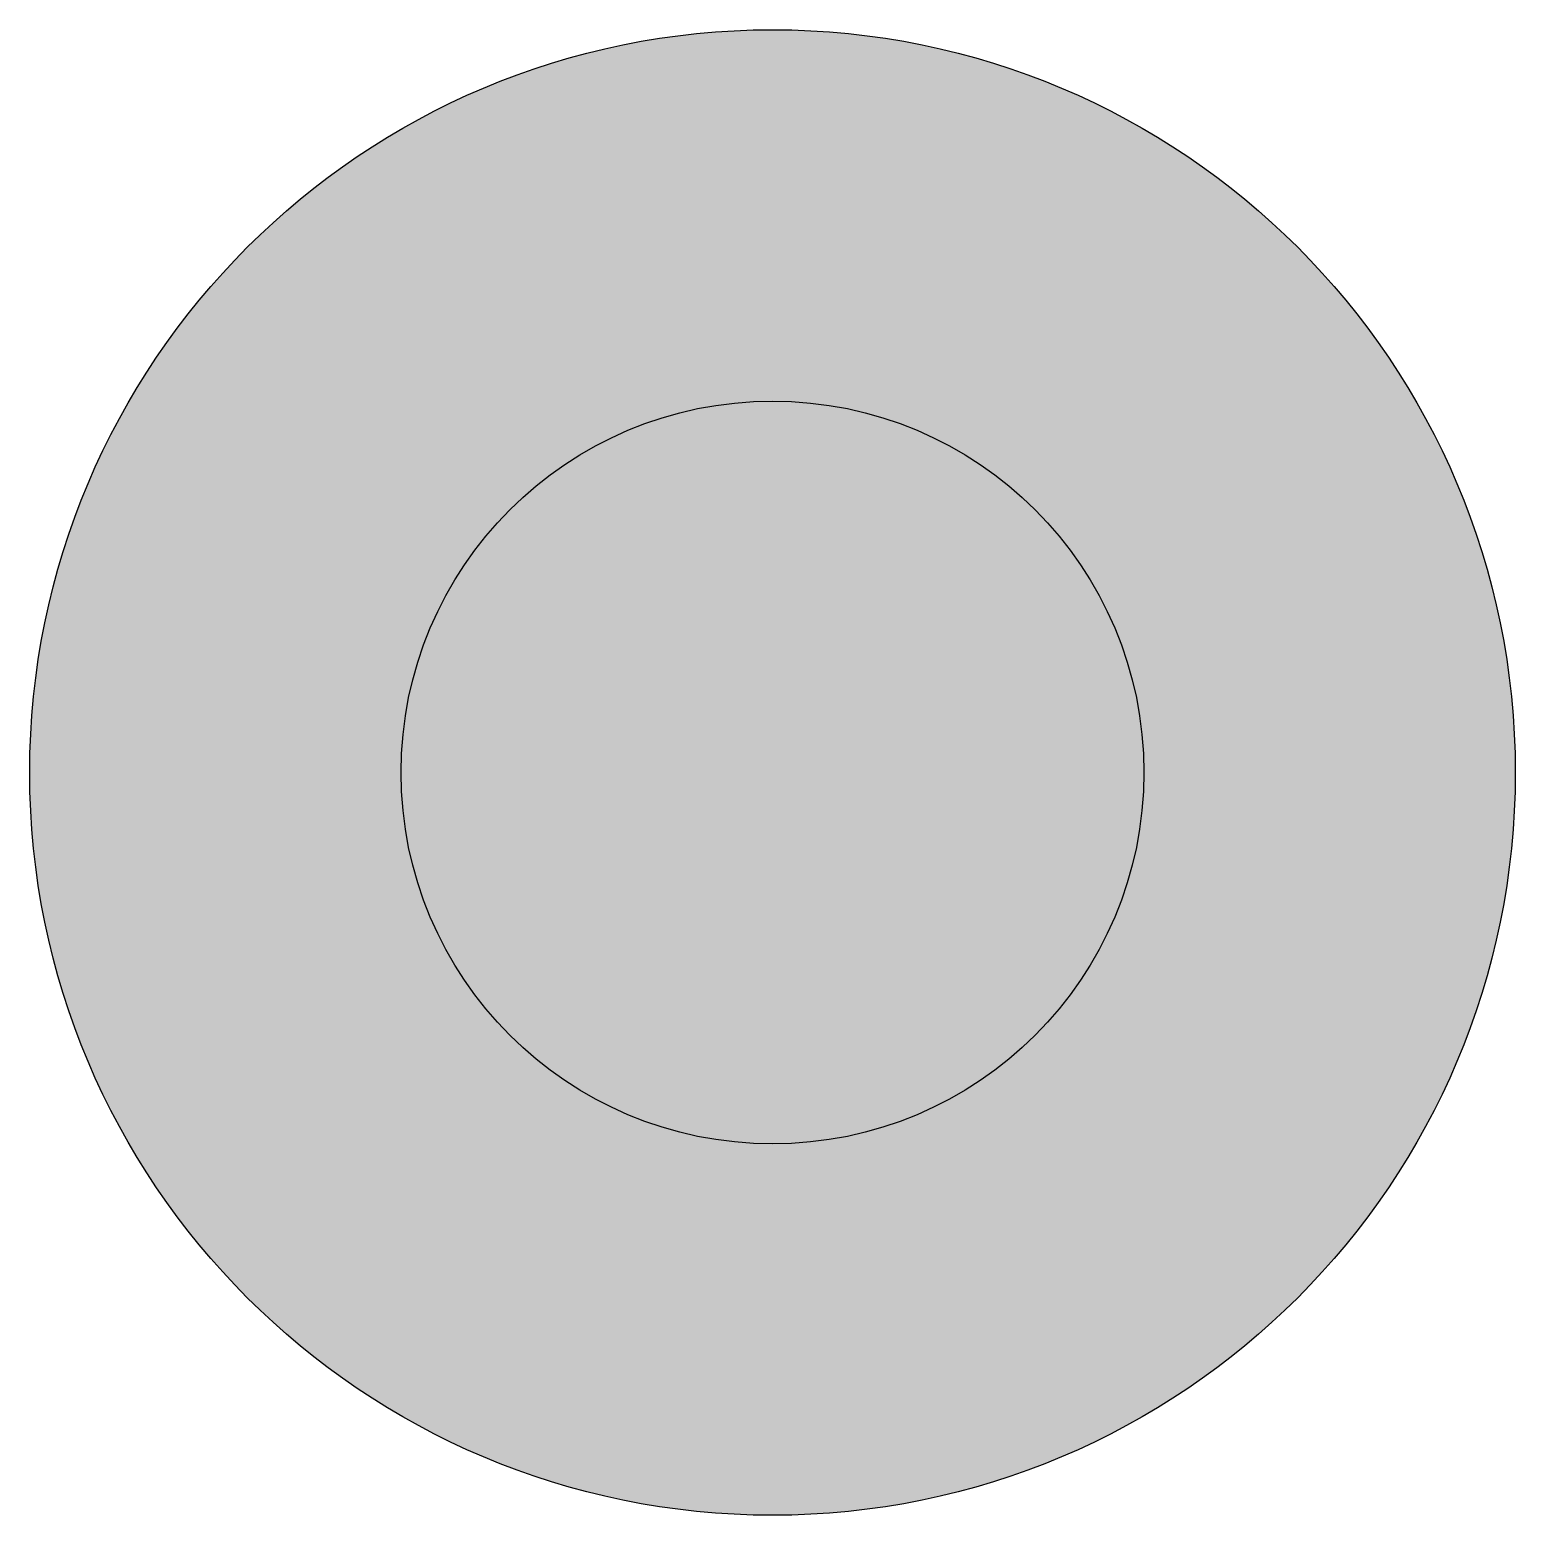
# Model space of a CAD drawing. Extents: x -0.5 to 0.5, y -0.5 to 0.5.
import ezdxf

# ---------------------------------------------------------------- set-up
doc = ezdxf.new("R2010")
doc.units = 0
doc.header["$MEASUREMENT"] = 0

msp = doc.modelspace()

# ---------------------------------------------------------------- hatches: boundary and pattern name
at = {"true_color": 0xffffff}
h = msp.add_hatch(color=7, dxfattribs=at)
h.dxf.hatch_style = 1
h.paths.add_polyline_path([(-0.5, 0, 1), (0.5, 0, 1)])

# ---------------------------------------------------------------- linework, layer by layer
for radius in [0.5, 0.25]:
    msp.add_circle((0, 0), radius)

doc.saveas('drawing.dxf')
